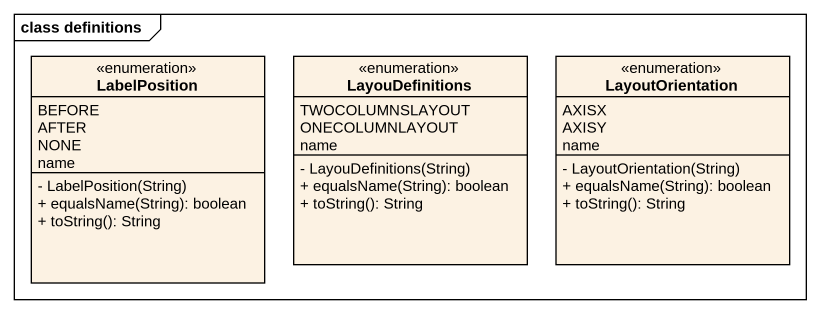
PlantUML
@startuml
mainframe class definitions
hide circle
hide empty members
skinparam classAttributeIconSize 0
enum LabelPosition {
  BEFORE
  AFTER
  NONE
  name
  - LabelPosition(String)
  + equalsName(String): boolean
  + toString(): String
}
enum LayouDefinitions {
  TWOCOLUMNSLAYOUT
  ONECOLUMNLAYOUT
  name
  - LayouDefinitions(String)
  + equalsName(String): boolean
  + toString(): String
}
enum LayoutOrientation {
  AXISX
  AXISY
  name
  - LayoutOrientation(String)
  + equalsName(String): boolean
  + toString(): String
}
@enduml
